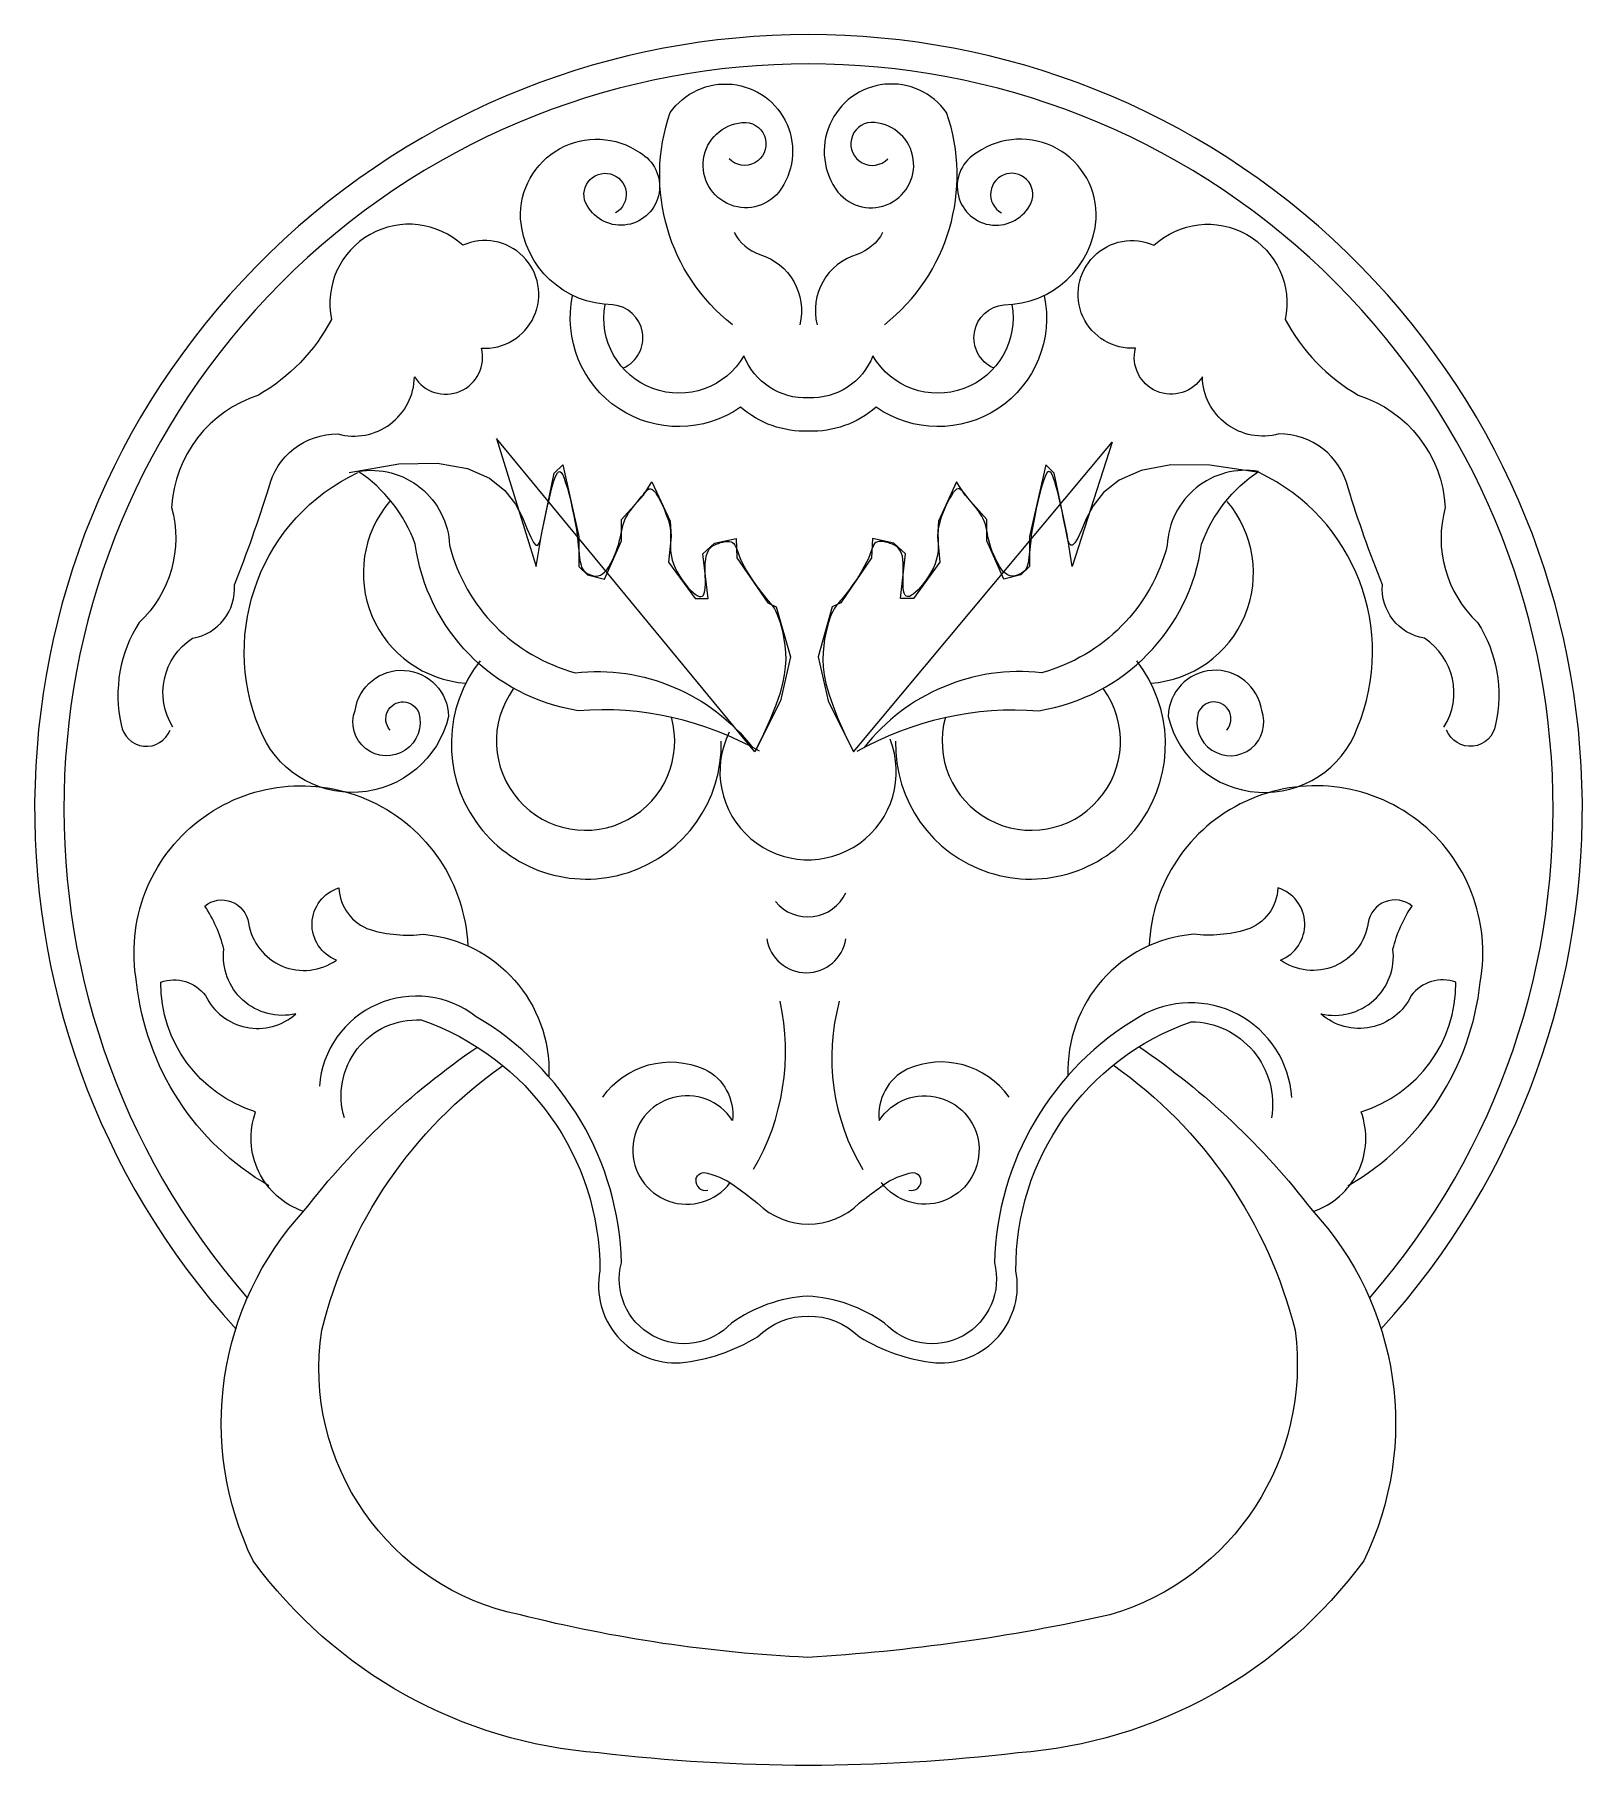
# Model space of a CAD drawing. Header units: metres. Extents: x 7784.2 to 7863.6, y 654.3 to 743.
import ezdxf

# ---------------------------------------------------------------- set-up
doc = ezdxf.new("R2010")
doc.units = ezdxf.units.M
for name, color, linetype in [('3', 3, 'Continuous'), ('4', 4, 'Continuous'), ('7', 7, 'Continuous')]:
    doc.layers.add(name, color=color, linetype=linetype)

msp = doc.modelspace()

# ---------------------------------------------------------------- linework, layer by layer
at = {"layer": '3'}
msp.add_arc((7823.88, 703.31), 38.17, 318.88, 221.12, dxfattribs=at)
at = {"layer": '4'}
for points in [[(7840.82, 691.1, -0.08), (7849.7, 682.71, -0.31), (7852.34, 664.75, -0.22), (7834.61, 654.9, -0.06), (7813.14, 654.9, -0.22), (7795.41, 664.75, -0.31), (7798.05, 682.71, -0.08), (7806.88, 691.06)], [(7839.5, 690.16, -0.18), (7848.82, 676.56, -0.37), (7839.33, 661.97, -0.04), (7823.84, 659.79, -0.05), (7809.11, 661.97, -0.4), (7798.93, 676.56, -0.18), (7808.19, 690.12)]]:
    msp.add_lwpolyline(points, format="xyb", dxfattribs=at)
msp.add_arc((7823.88, 703.31), 39.67, 317.71, 222.29, dxfattribs=at)
at = {"layer": '7'}
for points in [[(7819.98, 728.11, -0.32), (7816.79, 738.98, -1.02), (7822.36, 734.91, -1.58), (7820.66, 738.48, -1.46), (7819.81, 736.61)], [(7827.77, 728.11, 0.32), (7830.96, 738.98, 1.02), (7825.39, 734.91, 1.58), (7827.09, 738.48, 1.46), (7827.94, 736.61)], [(7814.39, 725.89, 0.77), (7813.85, 729.13, -0.39), (7809.12, 733.54, -0.62), (7815.23, 736.93, -1.32), (7812.53, 734.22, -2.49), (7813.98, 733.84)], [(7833.36, 725.89, -0.77), (7833.9, 729.13, 0.39), (7838.63, 733.54, 0.62), (7832.52, 736.93, 1.32), (7835.22, 734.22, 2.49), (7833.77, 733.84)], [(7791.3, 707.47, -0.41), (7792.3, 712.04, 0.39), (7794.45, 714.78, 0.02), (7796.21, 719.74, -0.35), (7799.76, 722.51, 0.49), (7803.68, 725.44, 0.86), (7807.11, 726.91, 1.28), (7806.16, 732.18, 0.73), (7799.43, 728.38, -0.14), (7795.69, 724.5, 0.31), (7791.23, 718.74, -0.28), (7789.57, 712.85, 0.2), (7788.65, 707.61, 0.77), (7791.16, 707.33)], [(7856.45, 707.47, 0.41), (7855.45, 712.04, -0.39), (7853.3, 714.78, -0.02), (7851.54, 719.74, 0.35), (7847.99, 722.51, -0.49), (7844.07, 725.44, -0.86), (7840.64, 726.91, -1.28), (7841.59, 732.18, -0.73), (7848.32, 728.38, 0.14), (7852.06, 724.5, -0.31), (7856.52, 718.74, 0.28), (7858.18, 712.85, -0.2), (7859.1, 707.61, -0.77), (7856.59, 707.33)], [(7820.07, 732.83, 0.19), (7821.38, 731.71, -0.4), (7823.43, 728.11, -0.4)], [(7827.68, 732.83, -0.19), (7826.37, 731.71, 0.4), (7824.32, 728.11, 0.4)], [(7835.96, 729.6, -0.68), (7827.35, 723.88, -0.19), (7823.88, 722.65, -0.19), (7820.4, 723.88, -0.68), (7811.79, 729.6)], [(7834.3, 729.15, -0.84), (7827.18, 726.51, -0.32), (7823.88, 724.36, -0.32), (7820.57, 726.51, -0.84), (7813.45, 729.15)], [(7802.43, 707.33, -1.2), (7803.9, 708.21, -1.39), (7800.64, 708.34, -0.92), (7805.43, 708.03, -0.74), (7795.74, 707.42, -0.4), (7800.77, 720.53)], [(7821.37, 706.24, 0.15), (7812.07, 708.32, -0.33), (7803.72, 716.86, 0.16), (7800.8, 720.59, -0.45), (7805.48, 716.8, 0.27), (7811.92, 710.27, -0.26), (7821.01, 706.44)], [(7826.38, 706.24, -0.15), (7835.68, 708.32, 0.33), (7844.03, 716.86, -0.16), (7846.95, 720.59, 0.45), (7842.27, 716.8, -0.27), (7835.83, 710.27, 0.26), (7826.74, 706.44)], [(7845.32, 707.33, 1.2), (7843.86, 708.21, 1.39), (7847.11, 708.34, 0.92), (7842.32, 708.03, 0.74), (7852.01, 707.42, 0.4), (7846.98, 720.53)], [(7796.22, 683.97, -0.24), (7789.44, 694.4, -1.07), (7806.41, 696.28)], [(7851.53, 683.97, 0.24), (7858.31, 694.4, 1.07), (7841.34, 696.28)], [(7798, 682.65, -0.42), (7795.54, 687.76, -0.33), (7790.68, 694.4, -0.33), (7792.97, 693.72, 0.5), (7797.6, 692.78, -0.52), (7793.91, 696.1, 0.09), (7792.93, 698.31, -0.58), (7795.18, 697.44, 0.56), (7799.68, 695.54, -0.71), (7799.81, 699.24, 0.31), (7801.41, 697.1, 0.1), (7804.14, 696.86, -0.4), (7810.57, 689.59)], [(7849.75, 682.65, 0.42), (7852.21, 687.76, 0.33), (7857.07, 694.4, 0.33), (7854.78, 693.72, -0.5), (7850.15, 692.78, 0.52), (7853.84, 696.1, -0.09), (7854.82, 698.31, 0.58), (7852.57, 697.44, -0.56), (7848.07, 695.54, 0.71), (7847.94, 699.24, -0.31), (7846.34, 697.1, -0.1), (7843.61, 696.86, 0.4), (7837.18, 689.59)], [(7848.65, 688.49, 0.56), (7840.85, 692.63, 0.26), (7833.41, 680.02, -0.78), (7827.78, 676.93, 0.14), (7823.83, 678.31, 0.14), (7819.93, 676.93, -0.78), (7814.29, 680.02, 0.26), (7806.85, 692.63, 0.6), (7798.81, 689.08)], [(7800.09, 687.45, -0.52), (7804.02, 692.47, -0.32), (7813.19, 679.61, 0.49), (7817.31, 674.89, 0.11), (7821.26, 676.22, -0.41), (7826.49, 676.22, 0.11), (7830.4, 674.89, 0.49), (7834.51, 679.61, -0.32), (7843.49, 692.38, -0.46), (7847.61, 687.45)], [(7813.33, 688.51, -0.36), (7818.55, 689.94, -0.32), (7819.98, 687.32, 3.17), (7819.87, 684.13, 2.65)], [(7834.16, 688.51, 0.36), (7828.94, 689.94, 0.32), (7827.51, 687.32, -3.17), (7827.62, 684.13, -2.65)], [(7818.11, 684.3, -0.48), (7818.71, 684.61, -0.11), (7820.25, 683.85, -0.02), (7821.27, 683.07, 0.41), (7826.48, 683.07, -0.02), (7827.5, 683.85, -0.11), (7829.04, 684.61, -0.48), (7829.64, 684.3)]]:
    msp.add_lwpolyline(points, format="xyb", dxfattribs=at)
for points in [[(7800.34, 720.53), (7800.34, 720.53), (7802.88, 720.97), (7804.87, 721.01), (7806.4, 720.74), (7807.52, 720.25), (7808.32, 719.61), (7808.86, 718.91), (7809.22, 718.22), (7809.46, 717.63), (7809.64, 717.21), (7809.79, 716.94), (7809.91, 716.81), (7810.01, 716.81), (7810.08, 716.91), (7810.14, 717.08), (7810.2, 717.33), (7810.25, 717.61), (7810.31, 717.92), (7810.38, 718.24), (7810.45, 718.57), (7810.52, 718.9), (7810.6, 719.22), (7810.67, 719.53), (7810.74, 719.8), (7810.81, 720.05), (7810.88, 720.25), (7810.95, 720.4), (7811.01, 720.51), (7811.07, 720.57), (7811.14, 720.58), (7811.21, 720.53), (7811.28, 720.42), (7811.35, 720.25), (7811.43, 720.01), (7811.52, 719.73), (7811.61, 719.4), (7811.69, 719.05), (7811.77, 718.68), (7811.85, 718.31), (7811.92, 717.95), (7811.98, 717.61), (7812.02, 717.3), (7812.06, 717.02), (7812.08, 716.77), (7812.1, 716.55), (7812.12, 716.35), (7812.14, 716.18), (7812.16, 716.03), (7812.19, 715.9), (7812.22, 715.78), (7812.25, 715.68), (7812.3, 715.6), (7812.35, 715.52), (7812.41, 715.46), (7812.47, 715.41), (7812.54, 715.36), (7812.62, 715.32), (7812.71, 715.28), (7812.8, 715.25), (7812.9, 715.22), (7813, 715.22), (7813.1, 715.23), (7813.21, 715.27), (7813.32, 715.33), (7813.43, 715.42), (7813.54, 715.55), (7813.64, 715.7), (7813.75, 715.88), (7813.85, 716.07), (7813.94, 716.27), (7814.02, 716.48), (7814.09, 716.69), (7814.16, 716.88), (7814.2, 717.07), (7814.24, 717.24), (7814.28, 717.4), (7814.31, 717.56), (7814.34, 717.71), (7814.38, 717.86), (7814.43, 718), (7814.49, 718.15), (7814.57, 718.3), (7814.66, 718.44), (7814.76, 718.59), (7814.87, 718.74), (7814.98, 718.88), (7815.09, 719.02), (7815.2, 719.15), (7815.3, 719.28), (7815.4, 719.39), (7815.48, 719.5), (7815.56, 719.58), (7815.63, 719.65), (7815.7, 719.69), (7815.78, 719.69), (7815.85, 719.67), (7815.94, 719.61), (7816.03, 719.5), (7816.12, 719.36), (7816.22, 719.2), (7816.31, 719.01), (7816.41, 718.82), (7816.49, 718.62), (7816.57, 718.42), (7816.64, 718.24), (7816.7, 718.07), (7816.74, 717.92), (7816.77, 717.79), (7816.79, 717.66), (7816.81, 717.53), (7816.81, 717.41), (7816.81, 717.29), (7816.81, 717.16), (7816.8, 717.03), (7816.8, 716.88), (7816.8, 716.73), (7816.8, 716.57), (7816.82, 716.4), (7816.85, 716.23), (7816.89, 716.04), (7816.96, 715.85), (7817.05, 715.64), (7817.15, 715.44), (7817.27, 715.23), (7817.41, 715.03), (7817.54, 714.85), (7817.68, 714.67), (7817.82, 714.52), (7817.95, 714.39), (7818.07, 714.29), (7818.18, 714.22), (7818.28, 714.18), (7818.36, 714.17), (7818.44, 714.19), (7818.49, 714.25), (7818.54, 714.34), (7818.57, 714.46), (7818.59, 714.62), (7818.6, 714.81), (7818.6, 715.02), (7818.59, 715.24), (7818.59, 715.46), (7818.59, 715.68), (7818.59, 715.89), (7818.61, 716.08), (7818.63, 716.24), (7818.68, 716.38), (7818.73, 716.5), (7818.79, 716.6), (7818.87, 716.68), (7818.95, 716.75), (7819.05, 716.81), (7819.15, 716.86), (7819.26, 716.9), (7819.37, 716.94), (7819.49, 716.97), (7819.61, 717), (7819.72, 717), (7819.82, 717), (7819.91, 716.98), (7819.99, 716.94), (7820.06, 716.89), (7820.11, 716.81), (7820.16, 716.71), (7820.2, 716.6), (7820.25, 716.46), (7820.31, 716.31), (7820.38, 716.13), (7820.47, 715.94), (7820.58, 715.72), (7820.71, 715.49), (7820.86, 715.26), (7821.01, 715.02), (7821.17, 714.79), (7821.32, 714.58), (7821.47, 714.38), (7821.6, 714.21), (7821.72, 714.06), (7821.82, 713.95), (7821.91, 713.84), (7821.99, 713.75), (7822.07, 713.65), (7822.14, 713.54), (7822.21, 713.41), (7822.28, 713.25), (7822.35, 713.06), (7822.43, 712.84), (7822.5, 712.58), (7822.57, 712.3), (7822.62, 711.99), (7822.67, 711.66), (7822.7, 711.31), (7822.71, 710.95), (7822.69, 710.57), (7822.64, 710.16), (7822.55, 709.71), (7822.41, 709.19), (7822.21, 708.6), (7821.93, 707.92), (7821.58, 707.12), (7821.13, 706.21), (7807.88, 722.28), (7809.92, 715.72), (7810.19, 717.36), (7810.85, 720.5), (7811.29, 720.93), (7812.11, 717.25), (7812.11, 715.72), (7812.55, 715.28), (7813.43, 715.06), (7814.3, 717.03), (7814.3, 718.12), (7815.42, 719.37), (7815.85, 720.06), (7816.79, 718.03), (7816.84, 717.25), (7816.71, 715.93), (7818.07, 714.08), (7818.73, 714.08), (7818.46, 716.37), (7819.07, 716.91), (7820.17, 717.15), (7820.21, 716.15), (7821.79, 713.86), (7822.23, 713.64), (7822.95, 711.09), (7822.45, 708.83), (7821.13, 706.21)], [(7846.98, 720.53), (7846.98, 720.53), (7844.45, 720.91), (7842.45, 720.92), (7840.93, 720.63), (7839.8, 720.14), (7839.01, 719.51), (7838.47, 718.82), (7838.11, 718.15), (7837.87, 717.58), (7837.68, 717.17), (7837.53, 716.92), (7837.41, 716.8), (7837.32, 716.8), (7837.25, 716.9), (7837.18, 717.08), (7837.13, 717.33), (7837.07, 717.61), (7837.01, 717.92), (7836.94, 718.24), (7836.88, 718.57), (7836.8, 718.9), (7836.73, 719.22), (7836.66, 719.53), (7836.58, 719.8), (7836.51, 720.05), (7836.44, 720.25), (7836.38, 720.4), (7836.32, 720.51), (7836.25, 720.57), (7836.19, 720.58), (7836.12, 720.53), (7836.05, 720.42), (7835.97, 720.25), (7835.89, 720.01), (7835.81, 719.73), (7835.72, 719.4), (7835.63, 719.05), (7835.55, 718.68), (7835.48, 718.31), (7835.41, 717.95), (7835.35, 717.61), (7835.3, 717.3), (7835.27, 717.02), (7835.24, 716.77), (7835.22, 716.55), (7835.2, 716.35), (7835.18, 716.18), (7835.16, 716.03), (7835.14, 715.9), (7835.11, 715.78), (7835.07, 715.68), (7835.03, 715.6), (7834.98, 715.52), (7834.92, 715.46), (7834.85, 715.41), (7834.78, 715.36), (7834.7, 715.32), (7834.62, 715.28), (7834.53, 715.25), (7834.43, 715.22), (7834.33, 715.22), (7834.22, 715.23), (7834.12, 715.27), (7834.01, 715.33), (7833.9, 715.42), (7833.79, 715.55), (7833.68, 715.7), (7833.58, 715.88), (7833.48, 716.07), (7833.39, 716.27), (7833.3, 716.48), (7833.23, 716.69), (7833.17, 716.88), (7833.12, 717.07), (7833.08, 717.24), (7833.05, 717.4), (7833.02, 717.56), (7832.99, 717.71), (7832.95, 717.86), (7832.9, 718), (7832.84, 718.15), (7832.76, 718.3), (7832.67, 718.44), (7832.57, 718.59), (7832.46, 718.74), (7832.34, 718.88), (7832.23, 719.02), (7832.12, 719.15), (7832.02, 719.28), (7831.93, 719.39), (7831.85, 719.5), (7831.77, 719.58), (7831.69, 719.65), (7831.62, 719.69), (7831.55, 719.69), (7831.47, 719.67), (7831.39, 719.61), (7831.3, 719.5), (7831.21, 719.36), (7831.11, 719.2), (7831.01, 719.01), (7830.92, 718.82), (7830.83, 718.62), (7830.75, 718.42), (7830.68, 718.24), (7830.63, 718.07), (7830.59, 717.92), (7830.56, 717.79), (7830.53, 717.66), (7830.52, 717.53), (7830.51, 717.41), (7830.51, 717.29), (7830.52, 717.16), (7830.52, 717.03), (7830.53, 716.88), (7830.53, 716.73), (7830.52, 716.57), (7830.51, 716.4), (7830.48, 716.23), (7830.43, 716.04), (7830.37, 715.85), (7830.28, 715.64), (7830.17, 715.44), (7830.05, 715.23), (7829.92, 715.03), (7829.78, 714.85), (7829.64, 714.67), (7829.5, 714.52), (7829.37, 714.39), (7829.25, 714.29), (7829.14, 714.22), (7829.05, 714.18), (7828.96, 714.17), (7828.89, 714.19), (7828.83, 714.25), (7828.79, 714.34), (7828.75, 714.46), (7828.74, 714.62), (7828.73, 714.81), (7828.73, 715.02), (7828.73, 715.24), (7828.74, 715.46), (7828.74, 715.68), (7828.73, 715.89), (7828.72, 716.08), (7828.69, 716.24), (7828.65, 716.38), (7828.6, 716.5), (7828.53, 716.6), (7828.46, 716.68), (7828.37, 716.75), (7828.28, 716.81), (7828.18, 716.86), (7828.07, 716.9), (7827.95, 716.94), (7827.83, 716.97), (7827.72, 717), (7827.61, 717), (7827.51, 717), (7827.41, 716.98), (7827.33, 716.94), (7827.27, 716.89), (7827.22, 716.81), (7827.17, 716.71), (7827.12, 716.6), (7827.08, 716.46), (7827.02, 716.31), (7826.95, 716.13), (7826.86, 715.94), (7826.74, 715.72), (7826.61, 715.49), (7826.47, 715.26), (7826.32, 715.02), (7826.16, 714.79), (7826.01, 714.58), (7825.86, 714.38), (7825.73, 714.21), (7825.61, 714.06), (7825.51, 713.95), (7825.41, 713.84), (7825.33, 713.75), (7825.26, 713.65), (7825.19, 713.54), (7825.12, 713.41), (7825.05, 713.25), (7824.97, 713.06), (7824.9, 712.84), (7824.83, 712.58), (7824.76, 712.3), (7824.7, 711.99), (7824.66, 711.66), (7824.63, 711.31), (7824.62, 710.95), (7824.63, 710.57), (7824.68, 710.16), (7824.77, 709.71), (7824.92, 709.19), (7825.12, 708.6), (7825.39, 707.92), (7825.75, 707.12), (7826.19, 706.21), (7839.44, 722.09), (7837.4, 715.72), (7837.14, 717.36), (7836.47, 720.5), (7836.04, 720.93), (7835.21, 717.25), (7835.21, 715.72), (7834.77, 715.28), (7833.9, 715.06), (7833.02, 717.03), (7833.02, 718.12), (7831.91, 719.37), (7831.47, 720.06), (7830.54, 718.03), (7830.49, 717.25), (7830.62, 715.93), (7829.26, 714.08), (7828.6, 714.08), (7828.86, 716.37), (7828.26, 716.91), (7827.16, 717.15), (7827.11, 716.15), (7825.54, 713.86), (7825.1, 713.64), (7824.37, 711.09), (7824.88, 708.83), (7826.19, 706.21)]]:
    msp.add_lwpolyline(points, dxfattribs=at)
for centre, radius, start, end in [((7806.72, 715.38), 5.66, 139.68, 265.95), ((7841.03, 715.38), 5.66, 274.05, 40.32), ((7812.49, 706.61), 6.92, 141.86, 1.3), ((7835.26, 706.61), 6.92, 178.7, 38.14), ((7812.45, 706.76), 4.57, 144.13, 15.56), ((7835.3, 706.76), 4.57, 164.44, 35.87), ((7823.86, 705.2), 4.52, 153.51, 21.57), ((7823.85, 699.89), 2.14, 219.17, 335.07), ((7823.77, 696.94), 2.05, 188.96, 351.04), ((7810.71, 690.85), 11.99, 329.76, 12.42), ((7836.1, 690.52), 11.03, 164.72, 211.19), ((7818.59, 684.22), 0.49, 172.03, 286.08), ((7829.16, 684.22), 0.49, 253.92, 7.97)]:
    msp.add_arc(centre, radius, start, end, dxfattribs=at)

doc.saveas('drawing.dxf')
